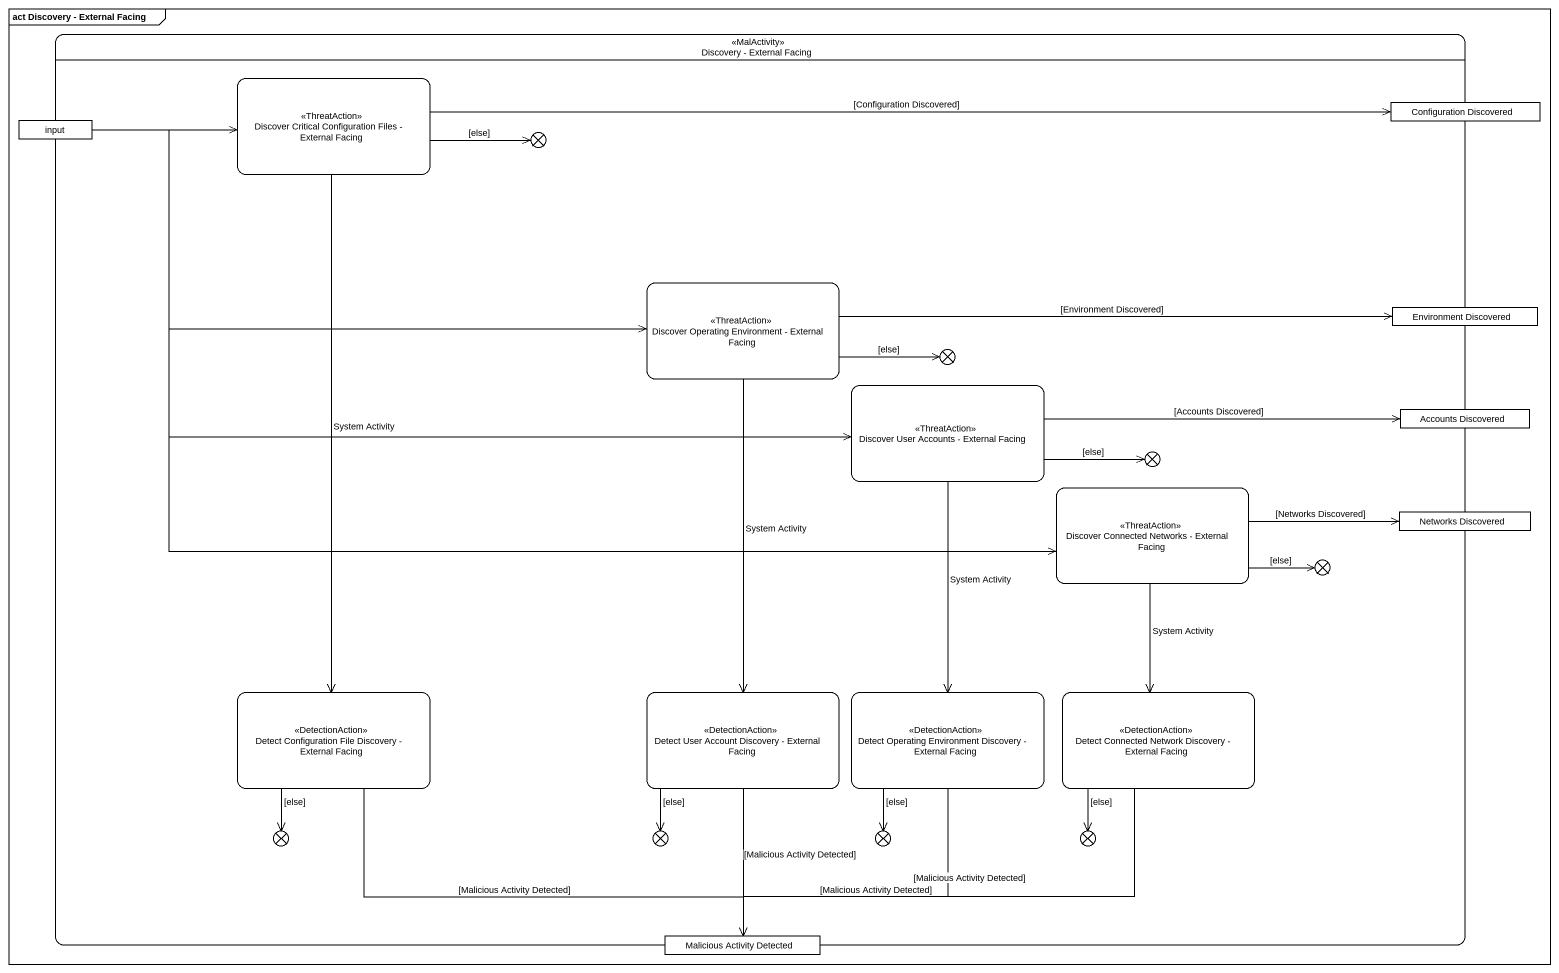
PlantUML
@startuml
mainframe act Discovery - External Facing
hide empty description
state "Discovery - External Facing" as Discovery_External_Facing <<MalActivity>> {
  state "Discover Critical Configuration Files - External Facing" as Discover_Critical <<ThreatAction>>
  state input <<object>>
  state "Configuration Discovered" as Configuration_Discovered <<object>>
  state flowfinal1 <<end>>
  state "Discover Operating Environment - External Facing" as Discover_Operating <<ThreatAction>>
  state "Environment Discovered" as Environment_Discovered <<object>>
  state flowfinal2 <<end>>
  state "Discover User Accounts - External Facing" as Discover_User_Accounts <<ThreatAction>>
  state "Accounts Discovered" as Accounts_Discovered <<object>>
  state flowfinal3 <<end>>
  state "Discover Connected Networks - External Facing" as Discover_Connected_Networks <<ThreatAction>>
  state "Networks Discovered" as Networks_Discovered <<object>>
  state flowfinal4 <<end>>
  state "Detect Configuration File Discovery - External Facing" as Detect_Configuration_File <<DetectionAction>>
  state "Detect User Account Discovery - External Facing" as Detect_User_Account <<DetectionAction>>
  state "Detect Operating Environment Discovery - External Facing" as Detect_Operating <<DetectionAction>>
  state "Detect Connected Network Discovery - External Facing" as Detect_Connected_Network <<DetectionAction>>
  state flowfinal5 <<end>>
  state flowfinal6 <<end>>
  state flowfinal7 <<end>>
  state flowfinal8 <<end>>
  state "Malicious Activity Detected" as Malicious_Activity_Detected <<object>>
}
Discover_Critical -right-> Configuration_Discovered : [Configuration Discovered]
Discover_Critical -right-> flowfinal1 : [else]
Discover_Critical --> Detect_Configuration_File : System Activity
input -right-> Discover_Critical
input -right-> Discover_Operating
input -right-> Discover_User_Accounts
input -right-> Discover_Connected_Networks
Discover_Operating -right-> Environment_Discovered : [Environment Discovered]
Discover_Operating -right-> flowfinal2 : [else]
Discover_Operating --> Detect_User_Account : System Activity
Discover_User_Accounts -right-> Accounts_Discovered : [Accounts Discovered]
Discover_User_Accounts -right-> flowfinal3 : [else]
Discover_User_Accounts --> Detect_Operating : System Activity
Discover_Connected_Networks -right-> Networks_Discovered : [Networks Discovered]
Discover_Connected_Networks -right-> flowfinal4 : [else]
Discover_Connected_Networks --> Detect_Connected_Network : System Activity
Detect_Configuration_File --> flowfinal5 : [else]
Detect_Configuration_File -right-> Malicious_Activity_Detected : [Malicious Activity Detected]
Detect_User_Account --> flowfinal6 : [else]
Detect_User_Account --> Malicious_Activity_Detected : [Malicious Activity Detected]
Detect_Operating --> flowfinal7 : [else]
Detect_Operating --> Malicious_Activity_Detected : [Malicious Activity Detected]
Detect_Connected_Network --> flowfinal8 : [else]
Detect_Connected_Network -left-> Malicious_Activity_Detected : [Malicious Activity Detected]
@enduml
